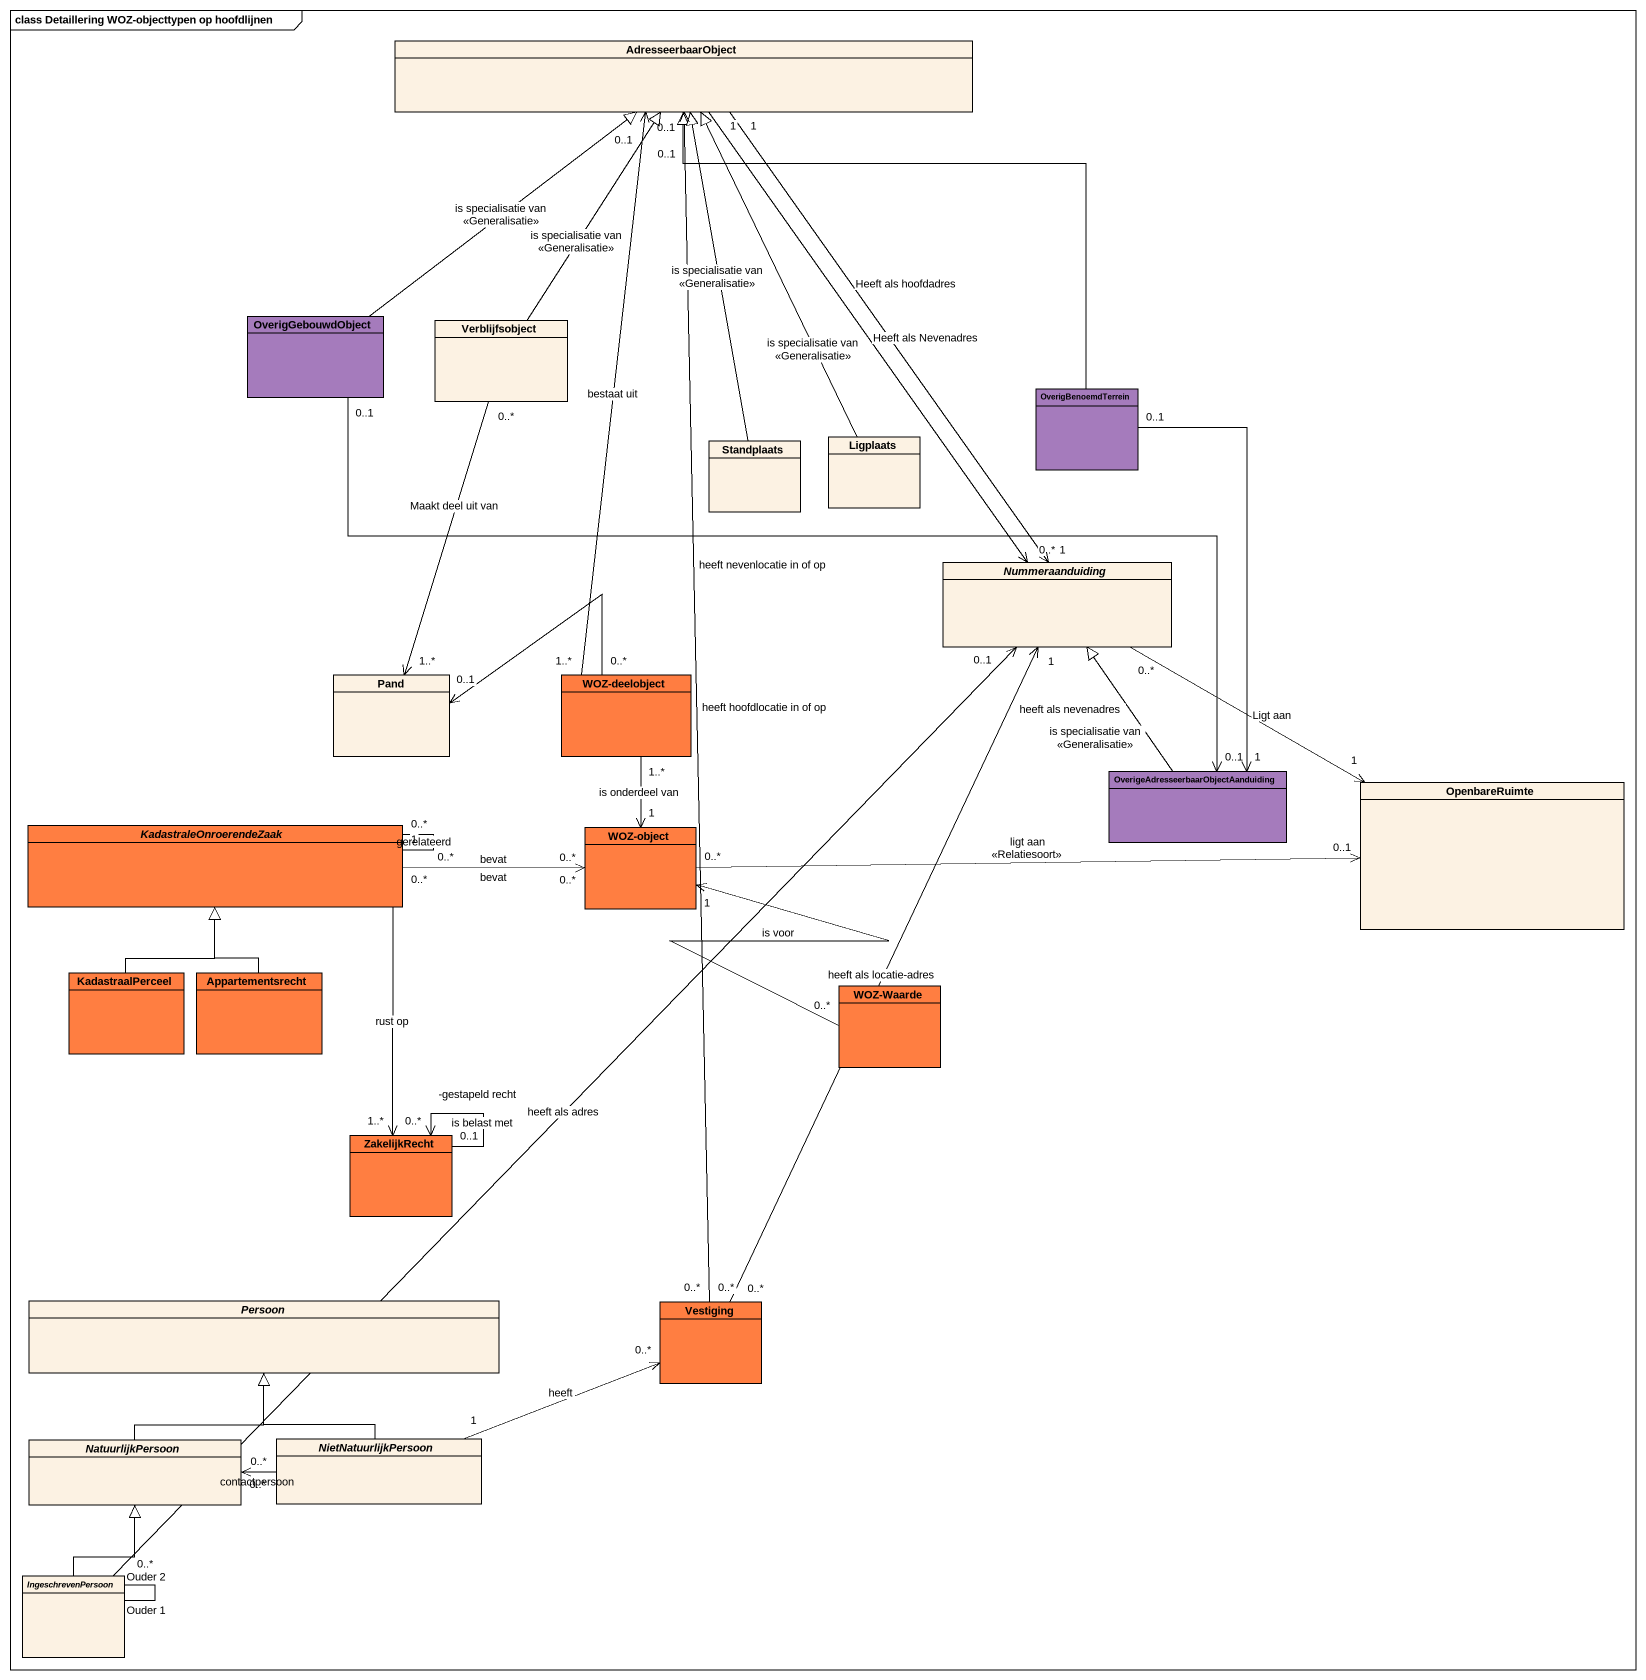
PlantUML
@startuml
mainframe class Detaillering WOZ-objecttypen op hoofdlijnen
hide circle
hide empty members
class AdresseerbaarObject
class OverigGebouwdObject #A57BBC
class Verblijfsobject
class OverigBenoemdTerrein #A57BBC
class Standplaats
class Ligplaats
abstract class Nummeraanduiding
class Pand
class "WOZ-deelobject" as WOZ_deelobject #FF7D41
class "OverigeAdresseerbaarObjectAanduiding" as OverigeAdresseerbaarObjectAa #A57BBC
class OpenbareRuimte
abstract class KadastraleOnroerendeZaak #FF7E41
class "WOZ-object" as WOZ_object #FF7E41
class KadastraalPerceel #FF7E41
class Appartementsrecht #FF7E41
class "WOZ-Waarde" as WOZ_Waarde #FF7E41
class ZakelijkRecht #FF7E41
abstract class Persoon
class Vestiging #FF7E41
abstract class NatuurlijkPersoon
abstract class NietNatuurlijkPersoon
abstract class IngeschrevenPersoon
AdresseerbaarObject "1" --> "0..*" Nummeraanduiding : Heeft als Nevenadres
AdresseerbaarObject "1" --> "1" Nummeraanduiding : Heeft als hoofdadres
OverigGebouwdObject -up-|> AdresseerbaarObject : is specialisatie van\n<<Generalisatie>>
OverigGebouwdObject "0..1" -right-> "0..1" OverigeAdresseerbaarObjectAa
Verblijfsobject -up-|> AdresseerbaarObject : is specialisatie van\n<<Generalisatie>>
Verblijfsobject "0..*" --> "1..*" Pand : Maakt deel uit van
OverigBenoemdTerrein -up-|> AdresseerbaarObject
OverigBenoemdTerrein "0..1" --> "1" OverigeAdresseerbaarObjectAa
Standplaats -up-|> AdresseerbaarObject : is specialisatie van\n<<Generalisatie>>
Ligplaats -up-|> AdresseerbaarObject : is specialisatie van\n<<Generalisatie>>
Nummeraanduiding "0..*" -right-> "1" OpenbareRuimte : Ligt aan
Nummeraanduiding "1" <-- "0..*" Vestiging : heeft als locatie-adres
WOZ_deelobject "1..*" -up-> "0..1" AdresseerbaarObject : bestaat uit
WOZ_deelobject "0..*" -left-> "0..1" Pand
WOZ_deelobject "1..*" --> "1" WOZ_object : is onderdeel van
OverigeAdresseerbaarObjectAa -up-|> Nummeraanduiding : heeft als nevenadres
OverigeAdresseerbaarObjectAa -up-|> Nummeraanduiding : is specialisatie van\n<<Generalisatie>>
KadastraleOnroerendeZaak "1" -- "0..*" KadastraleOnroerendeZaak : gerelateerd
WOZ_object "0..*" -right-> "0..1" OpenbareRuimte : ligt aan\n<<Relatiesoort>>
WOZ_object "0..*" <-left- "0..*" KadastraleOnroerendeZaak : bevat
WOZ_object "0..*" -left- "0..*" KadastraleOnroerendeZaak : bevat
KadastraalPerceel -up-|> KadastraleOnroerendeZaak
Appartementsrecht -up-|> KadastraleOnroerendeZaak
WOZ_Waarde "0..*" -up-> "1" WOZ_object : is voor
ZakelijkRecht "1..*" <-up- KadastraleOnroerendeZaak : rust op
ZakelijkRecht "0..1" --> "-gestapeld recht\n0..*" ZakelijkRecht : is belast met
Vestiging "0..*" -up-> "0..1" AdresseerbaarObject : heeft hoofdlocatie in of op
Vestiging "0..*" -up-> "0..1" AdresseerbaarObject : heeft nevenlocatie in of op
NatuurlijkPersoon -up-|> Persoon
NietNatuurlijkPersoon -up-|> Persoon
NietNatuurlijkPersoon "1" -right-> "0..*" Vestiging : heeft
NietNatuurlijkPersoon "0..*" -left-> "0..*" NatuurlijkPersoon : contactpersoon
IngeschrevenPersoon "0..*" -up-> "0..1" Nummeraanduiding : heeft als adres
IngeschrevenPersoon -up-|> NatuurlijkPersoon
IngeschrevenPersoon -- IngeschrevenPersoon : Ouder 1
IngeschrevenPersoon -- IngeschrevenPersoon : Ouder 2
@enduml
